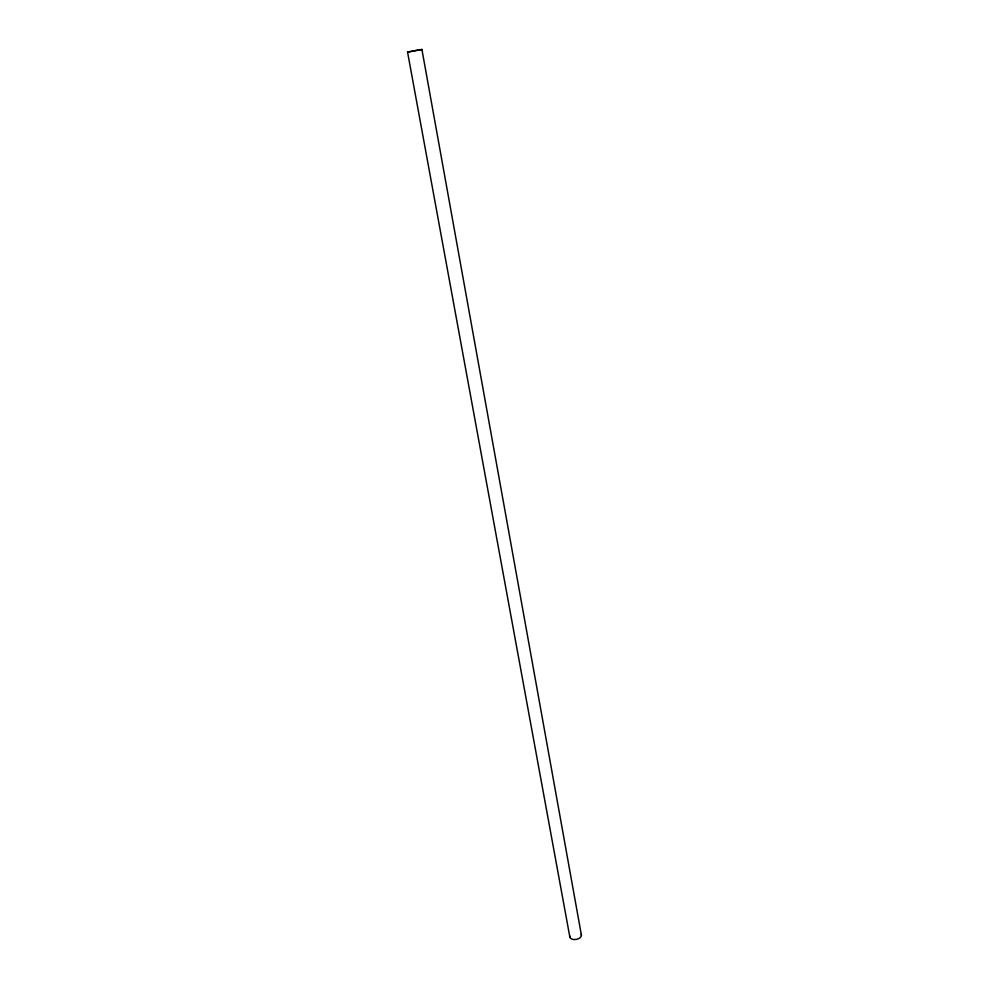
<?xml version="1.0" encoding="UTF-8"?>
<svg xmlns="http://www.w3.org/2000/svg" width="989" height="989" viewBox="0 0 989 989"><rect width="100%" height="100%" fill="white"/><g stroke="black" fill="none" stroke-linecap="round" stroke-linejoin="round"><path stroke-width="1.48" d="M569.849 937.065L407.555 52.071L421.92 49.45L581.445 935.322M414.07 50.921L407.555 52.071M414.379 50.785L421.92 49.45M581.211 934.308A5.885 3.511 -10.3 0 1 575.944 939.451A5.885 3.511 -10.3 0 1 569.887 936.002"/></g></svg>
